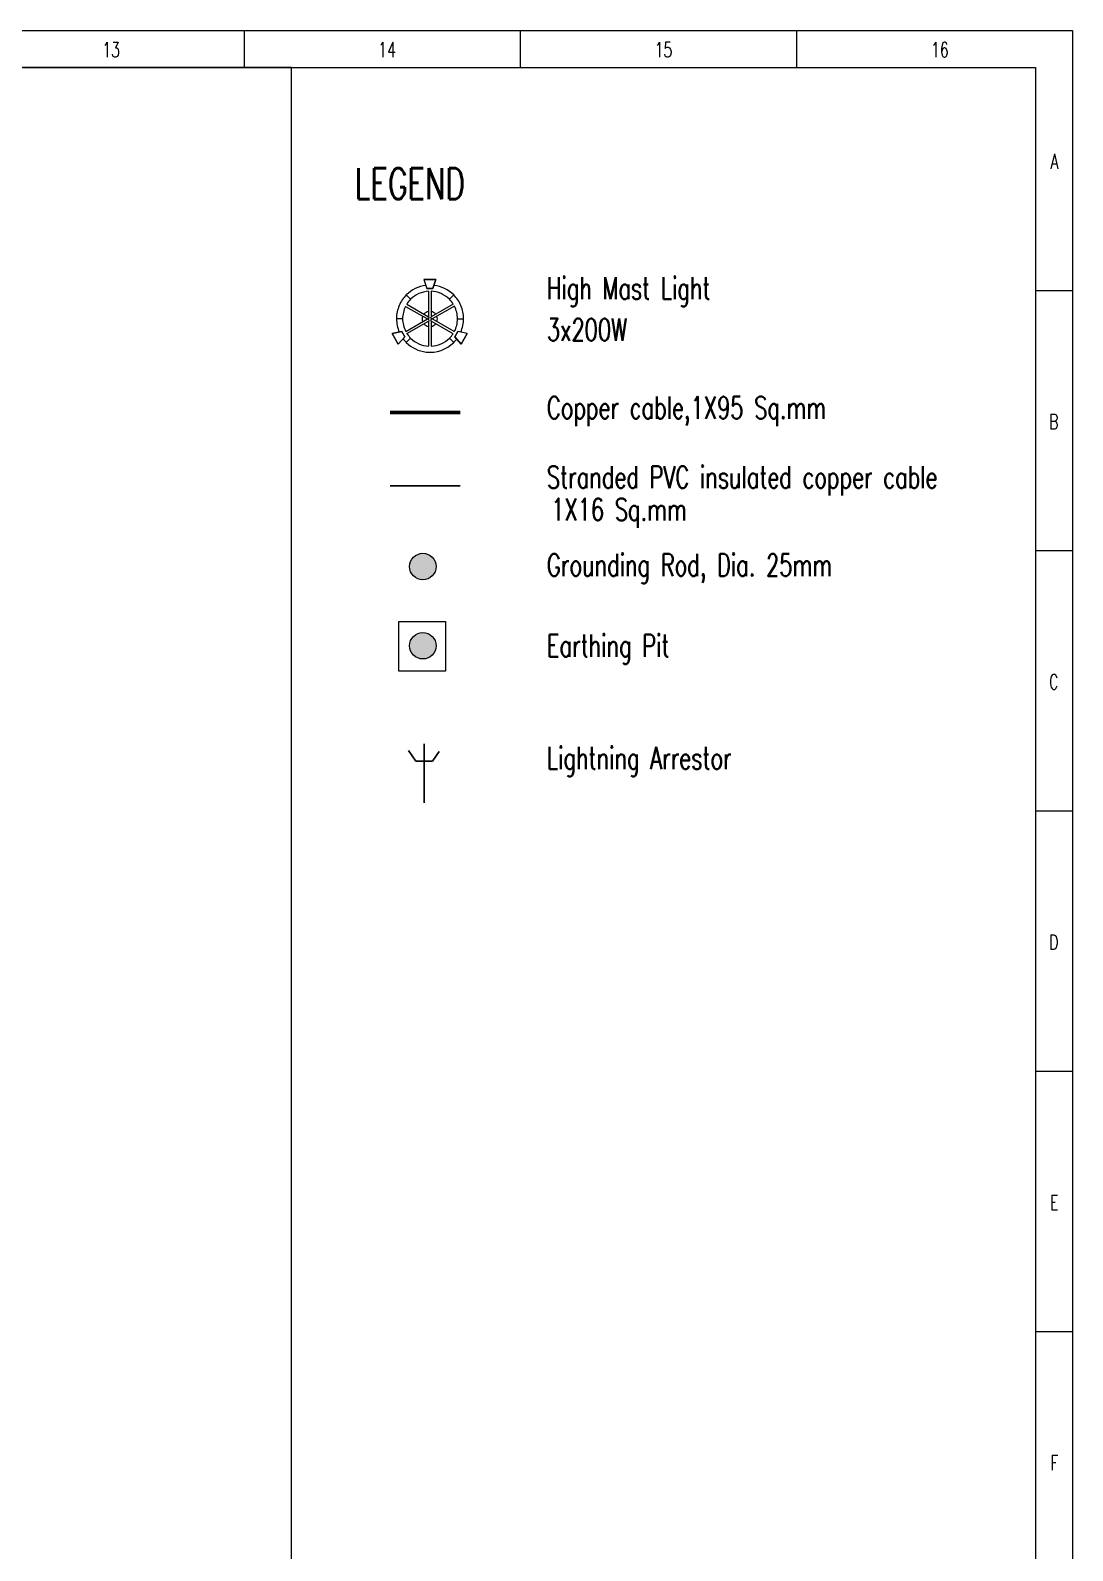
# Model space of a CAD drawing. Header units: inches. Extents: x 19 to 654008, y 34 to 210034.
# Drawn here: x 226971 to 297019, y 107822 to 210034 of the extents above; entities that cross this region are included whole.
import ezdxf
from ezdxf.enums import TextEntityAlignment as Align

# ---------------------------------------------------------------- set-up
doc = ezdxf.new("R2010")
doc.units = ezdxf.units.IN
doc.header["$MEASUREMENT"] = 0
for name, color, linetype in [('ELECTRICAL', 7, 'Continuous'), ('TEG BORDER', 7, 'Continuous'), ('图框层', 3, 'Continuous'), ('电气-接地设计-接地线', 3, '接地线'), ('电气设备层', 1, 'Continuous'), ('硅胶总平面地图', 9, 'Continuous')]:
    doc.layers.add(name, color=color, linetype=linetype)
doc.styles.add('EESLTYPE', font='TXT.shx')
doc.styles.add('HZTXT', font='txt_qlt.shx', dxfattribs={"width": 0.7, "bigfont": 'hztxt.shx'})
doc.styles.add('HZTXTS', font='SIMPLEXS.shx', dxfattribs={"width": 0.7, "height": 800, "bigfont": 'HZTXT.shx'})
doc.styles.add('TEG BORDER', font='txt_qlt.shx', dxfattribs={"width": 0.7, "bigfont": 'hztxt.shx'})
doc.linetypes.add('接地线', pattern='A,500,["/",EESLTYPE,S=200,R=0,X=0,Y=-100],-200,60,-200', length=960)
doc.linetypes.add('组180_接地线', pattern='A,500,["/",EESLTYPE,S=200,R=-180,X=0,Y=100],-200,60,-200', length=960)

# ---------------------------------------------------------------- blocks, each defined once
blk = doc.blocks.new('gaogandeng')
at = {"layer": '电气设备层', "color": 1, "linetype": 'Continuous', "lineweight": -3}
for p, q in [((2545775, 1346602), (2544815, 1346602)), ((2544815, 1346602), (2545775, 1346602)), ((2544815, 1346602), (2545055, 1345882)), ((2544815, 1346602), (2545055, 1345882)), ((2545775, 1346602), (2544815, 1346602)), ((2544815, 1346602), (2545775, 1346602)), ((2544815, 1346602), (2545055, 1345882)), ((2544815, 1346602), (2545055, 1345882)), ((2545535, 1345882), (2545775, 1346602)), ((2545775, 1346602), (2545535, 1345882)), ((2545535, 1345882), (2545775, 1346602)), ((2545775, 1346602), (2545535, 1345882)), ((2543786, 1345030), (2543447, 1345370)), ((2543786, 1345030), (2543447, 1345370)), ((2545055, 1345882), (2545535, 1345882)), ((2545535, 1345882), (2545055, 1345882)), ((2545055, 1345882), (2545535, 1345882)), ((2545535, 1345882), (2545055, 1345882)), ((2545200, 1345660), (2545200, 1343651)), ((2545392, 1345662), (2545392, 1343651)), ((2547011, 1345200), (2546841, 1345030)), ((2547011, 1345200), (2546841, 1345030)), ((2547180, 1345370), (2547011, 1345200)), ((2547180, 1345370), (2547011, 1345200)), ((2543385, 1344477), (2545104, 1343485)), ((2543480, 1344644), (2545200, 1343651)), ((2547138, 1344659), (2545392, 1343651)), ((2547234, 1344492), (2545488, 1343485)), ((2543082, 1342486), (2542338, 1342334)), ((2542338, 1342334), (2543082, 1342486)), ((2543082, 1342486), (2542338, 1342334)), ((2542338, 1342334), (2543082, 1342486)), ((2543154, 1343503), (2542674, 1343503)), ((2543154, 1343503), (2542674, 1343503)), ((2543322, 1342071), (2543082, 1342486)), ((2543082, 1342486), (2543322, 1342071)), ((2543322, 1342071), (2543082, 1342486)), ((2543082, 1342486), (2543322, 1342071)), ((2543400, 1342501), (2545104, 1343485)), ((2543497, 1342335), (2545200, 1343318)), ((2545200, 1343318), (2545200, 1341346)), ((2547121, 1342320), (2545392, 1343318)), ((2545392, 1343318), (2545392, 1341344)), ((2547219, 1342485), (2545488, 1343485)), ((2547498, 1342485), (2547258, 1342069)), ((2547258, 1342069), (2547498, 1342485)), ((2547258, 1342069), (2547498, 1342485)), ((2547474, 1343503), (2547954, 1343503)), ((2547474, 1343503), (2547954, 1343503)), ((2548242, 1342333), (2547498, 1342485)), ((2548242, 1342333), (2547498, 1342485)), ((2548242, 1342333), (2547498, 1342485)), ((2542338, 1342334), (2542818, 1341503)), ((2542818, 1341503), (2542338, 1342334)), ((2542338, 1342334), (2542818, 1341503)), ((2542818, 1341503), (2542338, 1342334)), ((2542818, 1341503), (2543322, 1342071)), ((2542818, 1341503), (2543322, 1342071)), ((2542818, 1341503), (2543322, 1342071)), ((2542818, 1341503), (2543322, 1342071)), ((2543447, 1341636), (2543617, 1341806)), ((2543447, 1341636), (2543617, 1341806)), ((2543617, 1341806), (2543786, 1341976)), ((2543617, 1341806), (2543786, 1341976)), ((2546841, 1341976), (2547180, 1341636)), ((2546841, 1341976), (2547180, 1341636)), ((2547258, 1342069), (2547762, 1341501)), ((2547762, 1341501), (2547258, 1342069)), ((2547762, 1341501), (2547258, 1342069)), ((2547762, 1341501), (2548242, 1342333)), ((2548242, 1342333), (2547762, 1341501)), ((2548242, 1342333), (2547762, 1341501))]:
    blk.add_line(p, q, dxfattribs=at)
blk.add_circle((2545296, 1343485), 120, dxfattribs=at)
blk.add_circle((2545296, 1343485), 120, dxfattribs=at)
for centre, radius, start, end in [((2545314, 1343503), 2640, 97.3591, 135), ((2545314, 1343503), 2640, 45, 83.41976), ((2545314, 1343503), 2640, 135, 156.83325), ((2545314, 1343503), 2160, 135, 148.11168), ((2545314, 1343503), 2160, 93.01359, 135), ((2545314, 1343503), 2160, 45, 87.91879), ((2545314, 1343503), 2160, 32.35436, 45), ((2545314, 1343503), 2640, 23.13276, 45), ((2545314, 1343503), 2640, 156.83325, 180), ((2545314, 1343503), 2160, 153.20665, 180), ((2545296, 1343485), 600, 159.2069, 200.7931), ((2545296, 1343485), 600, 159.2069, 200.7931), ((2545296, 1343485), 600, 99.2069, 140.7931), ((2545296, 1343485), 600, 99.2069, 140.7931), ((2545296, 1343485), 600, 39.2069, 80.7931), ((2545296, 1343485), 600, 39.2069, 80.7931), ((2545296, 1343485), 600, 339.2069, 20.7931), ((2545296, 1343485), 600, 0, 20.7931), ((2545314, 1343503), 2160, 0, 27.2597), ((2545314, 1343503), 2640, 0, 23.13276), ((2545314, 1343503), 2640, 180, 203.55745), ((2545314, 1343503), 2160, 180, 207.64564), ((2545296, 1343485), 600, 219.2069, 260.7931), ((2545296, 1343485), 600, 219.2069, 260.7931), ((2545296, 1343485), 600, 279.2069, 320.7931), ((2545296, 1343485), 600, 279.2069, 320.7931), ((2545296, 1343485), 600, 339.2069, 0), ((2545314, 1343503), 2160, 331.88832, 0), ((2545314, 1343503), 2640, 336.20068, 0), ((2545314, 1343503), 2640, 216.63513, 225), ((2545314, 1343503), 2640, 225, 263.28456), ((2545314, 1343503), 2160, 212.7403, 225), ((2545314, 1343503), 2160, 225, 266.98641), ((2545314, 1343503), 2640, 263.28456, 315), ((2545314, 1343503), 2160, 272.08121, 315), ((2545314, 1343503), 2160, 315, 326.79335), ((2545314, 1343503), 2640, 315, 322.56639)]:
    blk.add_arc(centre, radius, start, end, dxfattribs=at)
at = {"layer": '硅胶总平面地图', "color": 1, "linetype": 'Continuous', "lineweight": -3}
for p, q in [((2545775, 1346602), (2544815, 1346602)), ((2544815, 1346602), (2545775, 1346602)), ((2544815, 1346602), (2545055, 1345882)), ((2544815, 1346602), (2545055, 1345882)), ((2545775, 1346602), (2544815, 1346602)), ((2544815, 1346602), (2545775, 1346602)), ((2544815, 1346602), (2545055, 1345882)), ((2544815, 1346602), (2545055, 1345882)), ((2545535, 1345882), (2545775, 1346602)), ((2545775, 1346602), (2545535, 1345882)), ((2545535, 1345882), (2545775, 1346602)), ((2545775, 1346602), (2545535, 1345882)), ((2543786, 1345030), (2543447, 1345370)), ((2543786, 1345030), (2543447, 1345370)), ((2545055, 1345882), (2545535, 1345882)), ((2545535, 1345882), (2545055, 1345882)), ((2545055, 1345882), (2545535, 1345882)), ((2545535, 1345882), (2545055, 1345882)), ((2545200, 1345660), (2545200, 1343651)), ((2545392, 1345662), (2545392, 1343651)), ((2547011, 1345200), (2546841, 1345030)), ((2547011, 1345200), (2546841, 1345030)), ((2547180, 1345370), (2547011, 1345200)), ((2547180, 1345370), (2547011, 1345200)), ((2543385, 1344477), (2545104, 1343485)), ((2543480, 1344644), (2545200, 1343651)), ((2547138, 1344659), (2545392, 1343651)), ((2547234, 1344492), (2545488, 1343485)), ((2543082, 1342486), (2542338, 1342334)), ((2542338, 1342334), (2543082, 1342486)), ((2543082, 1342486), (2542338, 1342334)), ((2542338, 1342334), (2543082, 1342486)), ((2543154, 1343503), (2542674, 1343503)), ((2543154, 1343503), (2542674, 1343503)), ((2543322, 1342071), (2543082, 1342486)), ((2543082, 1342486), (2543322, 1342071)), ((2543322, 1342071), (2543082, 1342486)), ((2543082, 1342486), (2543322, 1342071)), ((2543400, 1342501), (2545104, 1343485)), ((2543497, 1342335), (2545200, 1343318)), ((2545200, 1343318), (2545200, 1341346)), ((2547121, 1342320), (2545392, 1343318)), ((2545392, 1343318), (2545392, 1341344)), ((2547219, 1342485), (2545488, 1343485)), ((2547498, 1342485), (2547258, 1342069)), ((2547258, 1342069), (2547498, 1342485)), ((2547474, 1343503), (2547954, 1343503)), ((2547474, 1343503), (2547954, 1343503)), ((2548242, 1342333), (2547498, 1342485)), ((2548242, 1342333), (2547498, 1342485)), ((2542338, 1342334), (2542818, 1341503)), ((2542818, 1341503), (2542338, 1342334)), ((2542338, 1342334), (2542818, 1341503)), ((2542818, 1341503), (2542338, 1342334)), ((2542818, 1341503), (2543322, 1342071)), ((2542818, 1341503), (2543322, 1342071)), ((2542818, 1341503), (2543322, 1342071)), ((2542818, 1341503), (2543322, 1342071)), ((2543447, 1341636), (2543617, 1341806)), ((2543447, 1341636), (2543617, 1341806)), ((2543617, 1341806), (2543786, 1341976)), ((2543617, 1341806), (2543786, 1341976)), ((2546841, 1341976), (2547180, 1341636)), ((2546841, 1341976), (2547180, 1341636)), ((2547258, 1342069), (2547762, 1341501)), ((2547762, 1341501), (2547258, 1342069)), ((2547762, 1341501), (2548242, 1342333)), ((2548242, 1342333), (2547762, 1341501))]:
    blk.add_line(p, q, dxfattribs=at)
blk.add_circle((2545296, 1343485), 120, dxfattribs=at)
blk.add_circle((2545296, 1343485), 120, dxfattribs=at)
for centre, radius, start, end in [((2545314, 1343503), 2640, 97.3591, 135), ((2545314, 1343503), 2640, 45, 83.41976), ((2545314, 1343503), 2640, 135, 156.83325), ((2545314, 1343503), 2160, 135, 148.11168), ((2545314, 1343503), 2160, 93.01359, 135), ((2545314, 1343503), 2160, 45, 87.91879), ((2545314, 1343503), 2160, 32.35436, 45), ((2545314, 1343503), 2640, 23.13276, 45), ((2545314, 1343503), 2640, 156.83325, 180), ((2545314, 1343503), 2160, 153.20665, 180), ((2545296, 1343485), 600, 159.2069, 200.7931), ((2545296, 1343485), 600, 159.2069, 200.7931), ((2545296, 1343485), 600, 99.2069, 140.7931), ((2545296, 1343485), 600, 99.2069, 140.7931), ((2545296, 1343485), 600, 39.2069, 80.7931), ((2545296, 1343485), 600, 39.2069, 80.7931), ((2545296, 1343485), 600, 339.2069, 20.7931), ((2545296, 1343485), 600, 0, 20.7931), ((2545314, 1343503), 2160, 0, 27.2597), ((2545314, 1343503), 2640, 0, 23.13276), ((2545314, 1343503), 2640, 180, 203.55745), ((2545314, 1343503), 2160, 180, 207.64564), ((2545296, 1343485), 600, 219.2069, 260.7931), ((2545296, 1343485), 600, 219.2069, 260.7931), ((2545296, 1343485), 600, 279.2069, 320.7931), ((2545296, 1343485), 600, 279.2069, 320.7931), ((2545296, 1343485), 600, 339.2069, 0), ((2545314, 1343503), 2160, 331.88832, 0), ((2545314, 1343503), 2640, 336.20068, 0), ((2545314, 1343503), 2640, 216.63513, 225), ((2545314, 1343503), 2640, 225, 263.28456), ((2545314, 1343503), 2160, 212.7403, 225), ((2545314, 1343503), 2160, 225, 266.98641), ((2545314, 1343503), 2640, 263.28456, 315), ((2545314, 1343503), 2160, 272.08121, 315), ((2545314, 1343503), 2160, 315, 326.79335), ((2545314, 1343503), 2640, 315, 322.56639)]:
    blk.add_arc(centre, radius, start, end, dxfattribs=at)
blk = doc.blocks.new('PTJD2')
at = {"linetype": 'Continuous'}
blk.add_hatch(color=0, dxfattribs=at).paths.add_polyline_path([(150, 0, 1), (-150, 0, 1)])
at = {"color": 0, "linetype": 'Continuous'}
blk.add_circle((0, 0), 150, dxfattribs=at)

msp = doc.modelspace()

# ---------------------------------------------------------------- linework, layer by layer
for p, q in [((241331, 210034), (241331, 207534)), ((259894, 210034), (259894, 207534)), ((278456, 210034), (278456, 207534)), ((297019, 192534), (294519, 192534)), ((297019, 175034), (294519, 175034)), ((297019, 157534), (294519, 157534)), ((297019, 140034), (294519, 140034)), ((297019, 122534), (294519, 122534))]:
    msp.add_line(p, q)
at = {"linetype": 'Continuous'}
msp.add_line((244519, 207534), (2519, 207534), dxfattribs=at)
at = {"color": 5, "lineweight": 15}
msp.add_lwpolyline([(19, 210034), (297019, 210034), (297019, 34), (19, 34)], close=True, dxfattribs=at)
for points in [[(2519, 207534), (294519, 207534), (294519, 2534), (2519, 2534)], [(251733, 170290), (254881, 170290), (254881, 166956), (251733, 166956)]]:
    msp.add_lwpolyline(points, close=True)
at = {"color": 1, "lineweight": 30, "ltscale": 10}
for points in [[(252376, 161617), (252884, 160892), (253989, 160892), (254455, 161557)], [(253436, 160892), (253436, 160892), (253436, 160892), (253436, 162072)], [(253436, 158099), (253436, 160892)]]:
    msp.add_lwpolyline(points, dxfattribs=at)
at = {"layer": 'TEG BORDER'}
msp.add_line((244519, 58034), (244519, 207534), dxfattribs=at)
at = {"layer": '电气-接地设计-接地线', "linetype": '组180_接地线', "ltscale": 0.003, "const_width": 237}
msp.add_lwpolyline([(251135, 184348), (255877, 184348)], dxfattribs=at)
at = {"layer": '电气-接地设计-接地线', "color": 1, "linetype": '接地线', "ltscale": 0.001, "const_width": 119}
msp.add_lwpolyline([(251135, 179420), (255877, 179420)], dxfattribs=at)

# ---------------------------------------------------------------- block references
at = {"layer": '电气-接地设计-接地线', "color": 1, "xscale": 5.932936532742045, "yscale": 5.932936532742045, "zscale": 1.977645510914015}
for p in [(253348, 173986), (253348, 168660)]:
    msp.add_blockref('PTJD2', p, dxfattribs=at)
at = {"layer": '电气设备层', "xscale": 0.8543428607148545, "yscale": 0.8543428607148545, "zscale": 0.8543428607148545}
msp.add_blockref('gaogandeng', (-1920739, -957163), dxfattribs=at)

# ---------------------------------------------------------------- texts
at = {"char_height": 1000, "width": 1000, "style": 'TEG BORDER'}
for s, insert, attachment_point in [('13', (231792, 209237), 1), ('\\pi-16.667;14', (250355, 209237), 1), ('15', (268917, 209237), 1), ('\\pi16.667;16', (287480, 209237), 1), ('A', (296064, 201729), 3), ('B', (296064, 184229), 3), ('C', (296064, 166729), 3), ('D', (296064, 149229), 3), ('E', (296064, 131729), 3), ('F', (296064, 114229), 3)]:
    msp.add_mtext(s, dxfattribs=dict(at, insert=insert, attachment_point=attachment_point))
at = {"layer": 'ELECTRICAL', "color": 0, "style": 'HZTXT', "width": 0.7}
msp.add_text('LEGEND', height=2076.5, dxfattribs=at).set_placement((248766, 199731), align=Align.MIDDLE_LEFT)
at = {"layer": '图框层', "color": 7, "linetype": 'Continuous', "style": 'HZTXTS', "width": 0.7}
for s, height, p in [('High Mast Light', 1483.23, (261688, 191959)), ('3x200W', 1483.2, (261688, 189171)), ('Copper cable,1X95 Sq.mm', 1483.23, (261688, 183927)), ('Stranded PVC insulated copper cable', 1483.23, (261688, 179258)), ('1X16 Sq.mm', 1483.2, (261976, 177083)), ('Grounding Rod, Dia. 25mm', 1483.23, (261688, 173348)), ('Earthing Pit', 1483.23, (261688, 167925)), ('Lightning Arrestor', 1483.23, (261688, 160370))]:
    msp.add_text(s, height=height, dxfattribs=at).set_placement(p)

doc.saveas('drawing.dxf')
